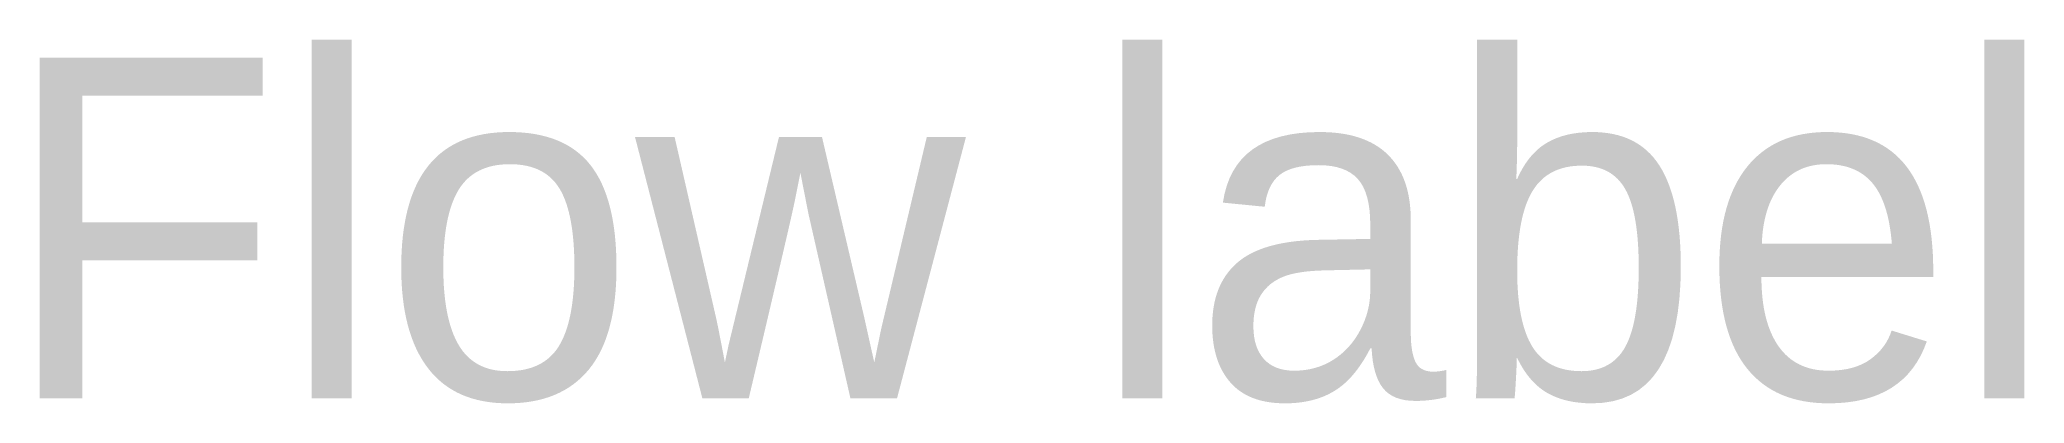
# Model space of a CAD drawing. Header units: millimetres. Extents: x 1.8 to 94.9, y 19.8 to 36.9.
import ezdxf

# ---------------------------------------------------------------- set-up
doc = ezdxf.new("R2010")
doc.units = ezdxf.units.MM
doc.layers.get('0').update_dxf_attribs({"linetype": 'CONTINUOUS', "true_color": 0x344755})

msp = doc.modelspace()

# ---------------------------------------------------------------- texts
msp.add_text('Flow label', height=16).set_placement((0, 20))

doc.saveas('drawing.dxf')
